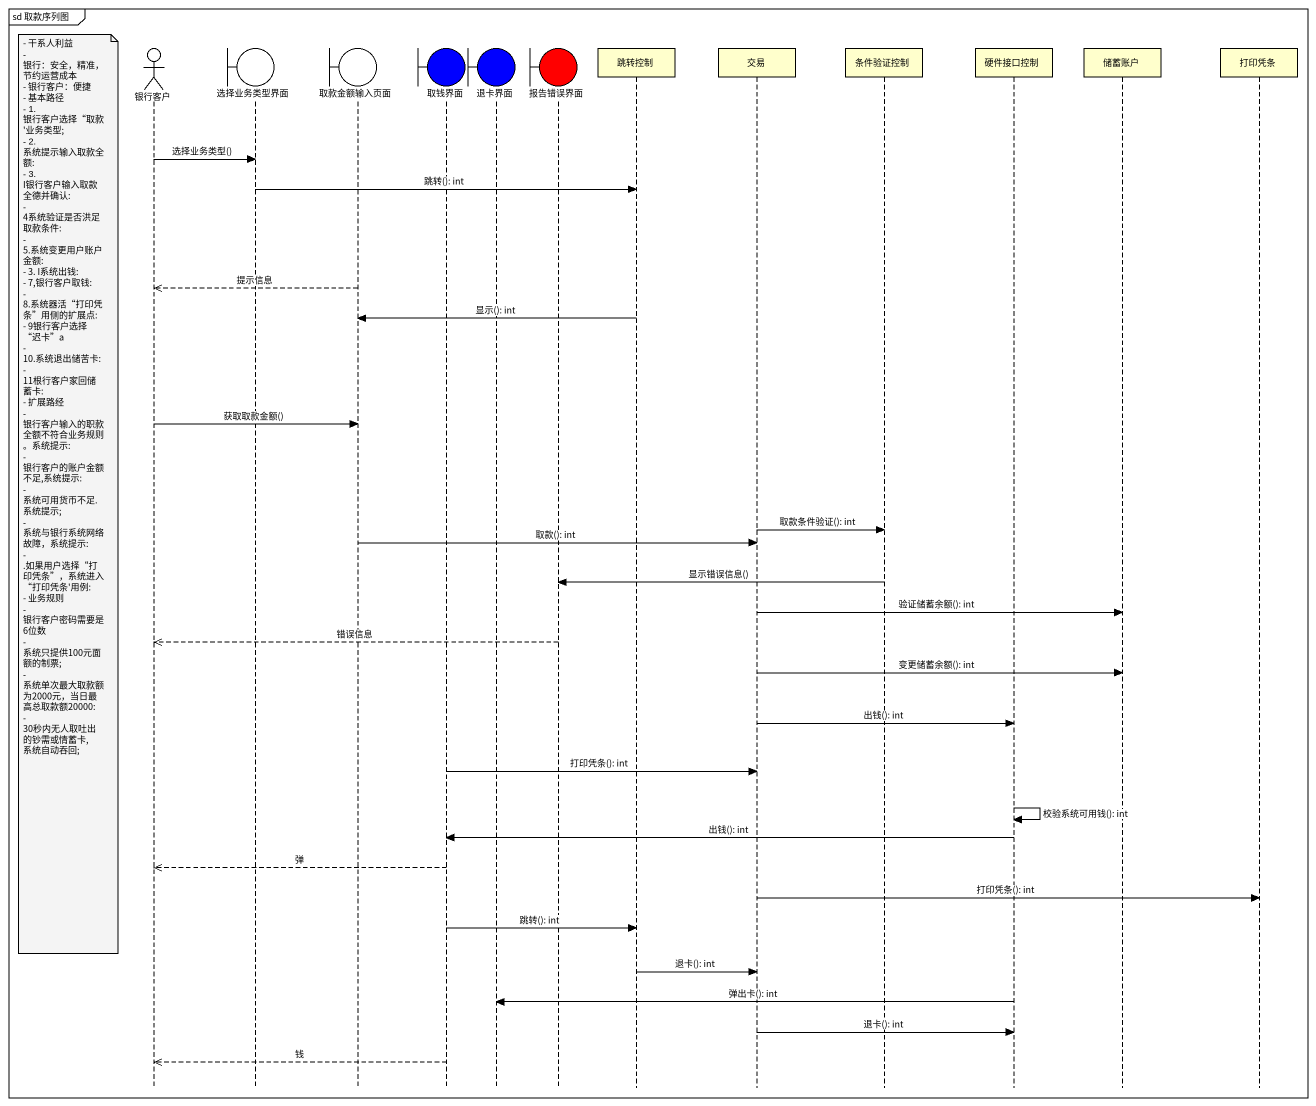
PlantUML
@startuml
mainframe sd 取款序列图
hide footbox
actor 银行客户
boundary 选择业务类型界面
boundary 取款金额输入页面
boundary 取钱界面 #0000FF
boundary 退卡界面 #0000FF
boundary 报告错误界面 #FF0000
participant 跳转控制
participant 交易
participant 条件验证控制
participant 硬件接口控制
participant 储蓄账户
participant 打印凭条

银行客户 -> 选择业务类型界面 : 选择业务类型()
选择业务类型界面 -> 跳转控制 : 跳转(): int
取款金额输入页面 -->> 银行客户 : 提示信息
跳转控制 -> 取款金额输入页面 : 显示(): int
银行客户 -> 取款金额输入页面 : 获取取款金额()
note left of 银行客户
  - 干系人利益
  - 银行：安全，精准，节约运营成本
  - 银行客户：便捷
  - 基本路径
  - 1. 银行客户选择“取款'业务类型;
  - 2. 系统提示输入取款全额:
  - 3. I银行客户输入取款全德并确认:
  - 4系统验证是否洪足取款条件:
  - 5.系统变更用户账户金额:
  - 3. I系统出钱:
  - 7,银行客户取钱:
  - 8.系统器活“打印凭条”用侧的扩展点:
  - 9银行客户选择 “迟卡”a
  - 10.系统退出储苦卡:
  - 11根行客户家回储蓄卡:
  - 扩展路经
  - 银行客户输入的职款全额不符合业务规则。系统提示:
  - 银行客户的账户金额不足,系统提示:
  - 系统可用货币不足.系统提示;
  - 系统与银行系统网络故障，系统提示:
  - .如果用户选择“打印凭条”，系统进入“打印凭条'用例:
  - 业务规则
  - 银行客户密码需要是6位数
  - 系统只提供100元面额的制票;
  - 系统单次最大取款额为2000元，当日最高总取款额20000:
  - 30秒内无人取吐出的钞需或情蓄卡,系统自动吞回;
end note
交易 -> 条件验证控制 : 取款条件验证(): int
取款金额输入页面 -> 交易 : 取款(): int
条件验证控制 -> 报告错误界面 : 显示错误信息()
交易 -> 储蓄账户 : 验证储蓄余额(): int
报告错误界面 -->> 银行客户 : 错误信息
交易 -> 储蓄账户 : 变更储蓄余额(): int
交易 -> 硬件接口控制 : 出钱(): int
取钱界面 -> 交易 : 打印凭条(): int
硬件接口控制 -> 硬件接口控制 : 校验系统可用钱(): int
硬件接口控制 -> 取钱界面 : 出钱(): int
取钱界面 -->> 银行客户 : 弹
交易 -> 打印凭条 : 打印凭条(): int
取钱界面 -> 跳转控制 : 跳转(): int
跳转控制 -> 交易 : 退卡(): int
硬件接口控制 -> 退卡界面 : 弹出卡(): int
交易 -> 硬件接口控制 : 退卡(): int
取钱界面 -->> 银行客户 : 钱
@enduml
